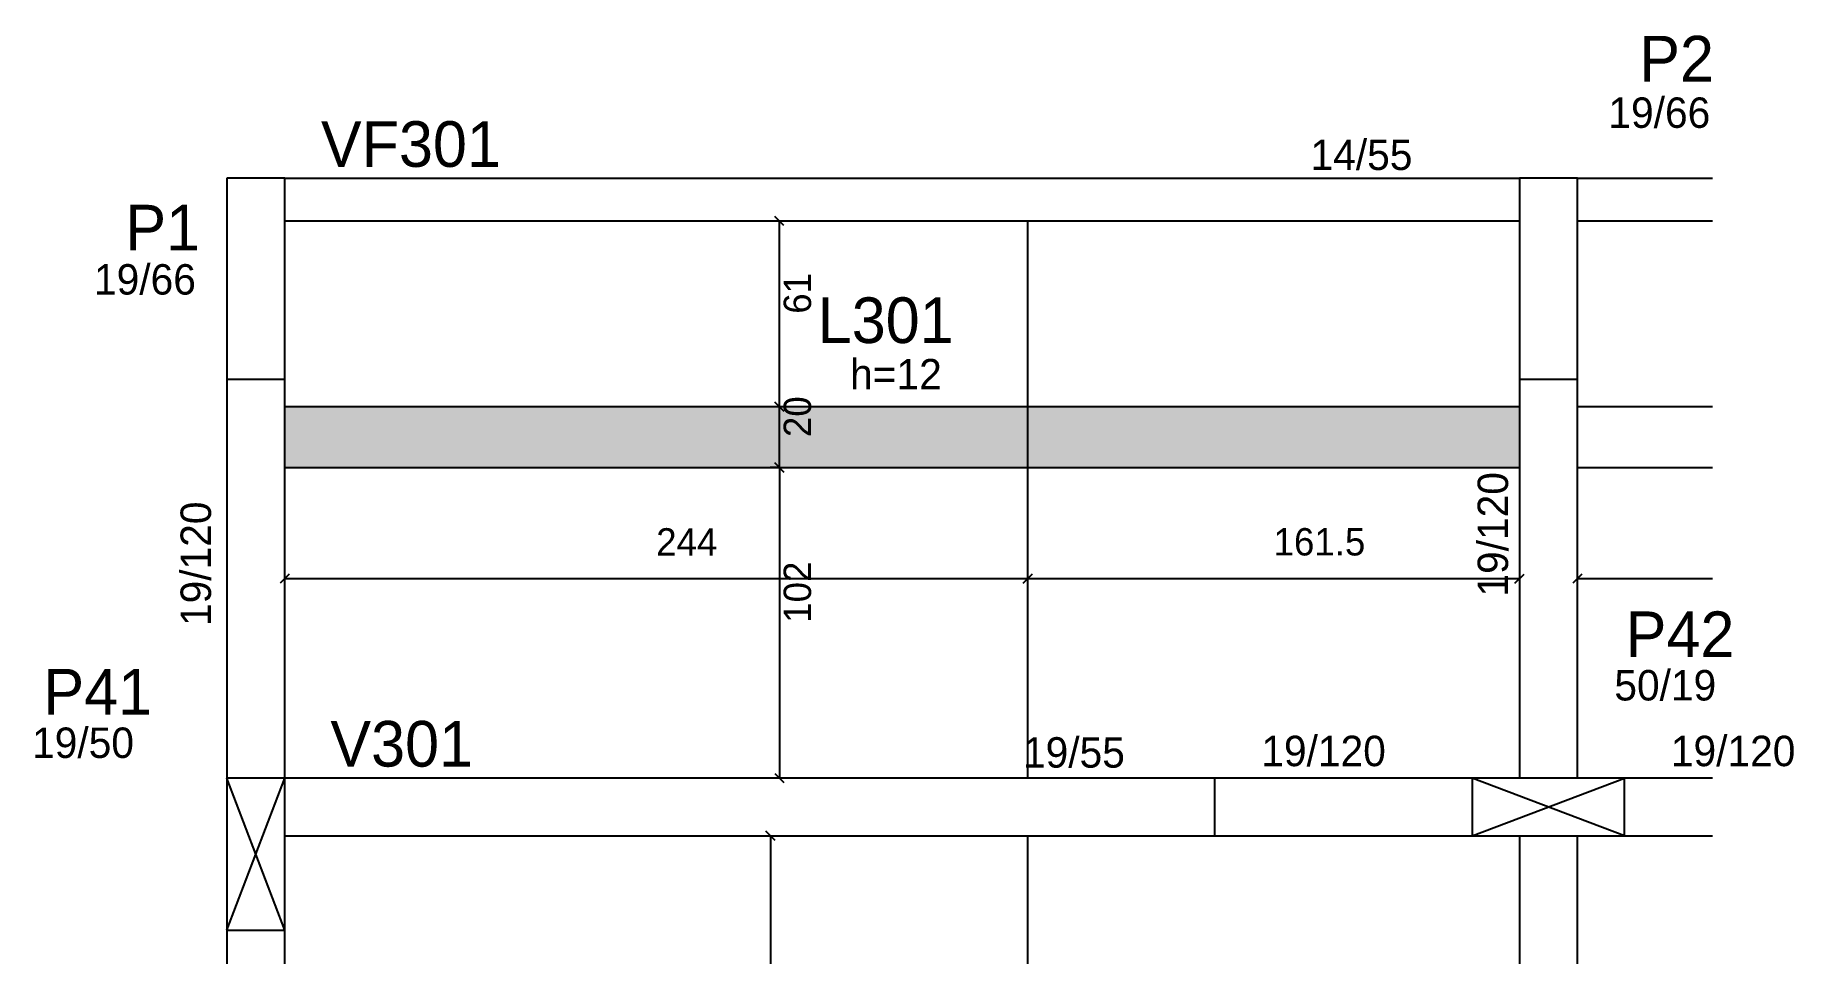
# Model space of a CAD drawing. Header units: metres. Extents: x 2661 to 3238, y 2550 to 2855.
import ezdxf

# ---------------------------------------------------------------- set-up
doc = ezdxf.new("R2010")
doc.units = ezdxf.units.M
for name, color, linetype in [('1', 7, 'Continuous'), ('3', 7, 'Continuous'), ('4', 7, 'Continuous'), ('7', 7, 'Continuous'), ('Hachura', 7, 'Continuous'), ('Painéis', 7, 'Continuous')]:
    doc.layers.add(name, color=color, linetype=linetype)

msp = doc.modelspace()

# ---------------------------------------------------------------- hatches: boundary and pattern name
at = {"layer": 'Hachura'}
h = msp.add_hatch(color=7, dxfattribs=at)
h.dxf.hatch_style = 1
h.paths.add_polyline_path([(2742.57, 2712.94), (3148.07, 2712.94), (3148.07, 2732.94), (2742.57, 2732.94), (2742.57, 2712.94)])

# ---------------------------------------------------------------- linework, layer by layer
at = {"layer": '1', "color": 1, "lineweight": 25}
for p, q in [((2723.57, 2560.94), (2742.57, 2610.94)), ((2742.57, 2560.94), (2723.57, 2610.94)), ((3132.57, 2591.94), (3182.57, 2610.94)), ((3182.57, 2591.94), (3132.57, 2610.94))]:
    msp.add_line(p, q, dxfattribs=at)
at = {"layer": '3', "color": 3, "lineweight": 25}
for p, q in [((2742.57, 2807.94), (3148.07, 2807.94)), ((3167.07, 2807.94), (3211.41, 2807.94)), ((2742.57, 2793.94), (3148.07, 2793.94)), ((3167.07, 2793.94), (3211.41, 2793.94)), ((3048.07, 2591.94), (3048.07, 2610.94))]:
    msp.add_line(p, q, dxfattribs=at)
for points in [[(2723.57, 2741.94), (2723.57, 2601.44)], [(2742.57, 2610.94), (2742.57, 2741.94)], [(3148.07, 2741.94), (3148.07, 2610.94)], [(3167.07, 2610.94), (3167.07, 2741.94)], [(3148.07, 2610.94), (2742.57, 2610.94)], [(3211.41, 2610.94), (3167.07, 2610.94)], [(2723.57, 2601.44), (2723.57, 2549.9)], [(2742.57, 2591.94), (3148.07, 2591.94)], [(2742.57, 2549.9), (2742.57, 2591.94)], [(3148.07, 2591.94), (3148.07, 2549.9)], [(3167.07, 2591.94), (3211.41, 2591.94)], [(3167.07, 2549.9), (3167.07, 2591.94)]]:
    msp.add_lwpolyline(points, dxfattribs=at)
at = {"layer": '7', "color": 7, "lineweight": 25}
for points in [[(2742.57, 2807.94), (2723.57, 2807.94)], [(2723.57, 2807.94), (2723.57, 2741.94)], [(2742.57, 2741.94), (2742.57, 2807.94)], [(3167.07, 2807.94), (3148.07, 2807.94)], [(3148.07, 2807.94), (3148.07, 2741.94)], [(3167.07, 2741.94), (3167.07, 2807.94)], [(2723.57, 2741.94), (2742.57, 2741.94)], [(3148.07, 2741.94), (3167.07, 2741.94)], [(2742.57, 2610.94), (2723.57, 2610.94)], [(2723.57, 2610.94), (2723.57, 2560.94)], [(2742.57, 2560.94), (2742.57, 2610.94)], [(3182.57, 2610.94), (3132.57, 2610.94)], [(3132.57, 2610.94), (3132.57, 2591.94)], [(3182.57, 2591.94), (3182.57, 2610.94)], [(3132.57, 2591.94), (3182.57, 2591.94)], [(2723.57, 2560.94), (2742.57, 2560.94)]]:
    msp.add_lwpolyline(points, dxfattribs=at)
at = {"layer": 'Painéis', "color": 0, "lineweight": 25}
for p, q in [((2906.52, 2792.44), (2903.52, 2795.44)), ((2906.52, 2731.44), (2903.52, 2734.44)), ((2903.52, 2734.44), (2906.52, 2731.44)), ((2906.52, 2711.44), (2903.52, 2714.44)), ((2903.52, 2714.44), (2906.52, 2711.44)), ((2744.07, 2677.94), (2741.07, 2674.94)), ((2985.07, 2674.94), (2988.07, 2677.94)), ((2988.07, 2677.94), (2985.07, 2674.94)), ((3146.57, 2674.94), (3149.57, 2677.94)), ((3168.57, 2677.94), (3165.57, 2674.94)), ((2903.52, 2612.44), (2906.52, 2609.44)), ((2903.62, 2590.44), (2900.62, 2593.44))]:
    msp.add_line(p, q, dxfattribs=at)
at = {"layer": 'Painéis', "color": 4, "lineweight": 25}
for p, q in [((2905.02, 2732.94), (2905.02, 2793.94)), ((2905.02, 2712.94), (2905.02, 2732.94)), ((2904.4, 2712.94), (2902.02, 2712.94)), ((2905.02, 2712.94), (2905.02, 2610.94)), ((2742.57, 2676.44), (2986.57, 2676.44)), ((2986.57, 2676.44), (3148.07, 2676.44)), ((3167.07, 2676.44), (3211.41, 2676.44)), ((2904.4, 2610.94), (2902.02, 2610.94)), ((2902.12, 2591.94), (2902.12, 2549.9))]:
    msp.add_line(p, q, dxfattribs=at)
at = {"layer": 'Painéis', "color": 200, "lineweight": 25}
for p, q in [((2986.57, 2610.94), (2986.57, 2793.94)), ((2742.57, 2732.94), (3148.07, 2732.94)), ((3167.07, 2732.94), (3211.41, 2732.94)), ((2742.57, 2712.94), (3148.07, 2712.94)), ((3167.07, 2712.94), (3211.41, 2712.94)), ((2986.57, 2549.9), (2986.57, 2591.94))]:
    msp.add_line(p, q, dxfattribs=at)

# ---------------------------------------------------------------- texts
at = {"layer": '3', "color": 3, "lineweight": 25}
for s, p in [('19/66', (3177.26, 2824.5)), ('14/55', (3079.45, 2810.66)), ('19/66', (2679.95, 2769.74)), ('h=12', (2928.24, 2738.59)), ('50/19', (3179.21, 2636.41)), ('19/50', (2659.62, 2617.53)), ('19/55', (2985.02, 2614.35)), ('19/120', (3063.28, 2614.83)), ('19/120', (3197.78, 2614.83))]:
    msp.add_text(s, height=10, dxfattribs=at).set_placement(p)
for p in [(3144.32, 2670.53), (2718.37, 2660.86)]:
    msp.add_text('19/120', height=10, rotation=90, dxfattribs=at).set_placement(p)
at = {"layer": '4', "color": 4, "lineweight": 25}
for s, p in [('P2', (3187.4, 2839.73)), ('VF301', (2754.47, 2811.69)), ('P1', (2690.27, 2784.23)), ('L301', (2917.63, 2753.82)), ('P42', (3182.95, 2650.66)), ('P41', (2663.35, 2631.79)), ('V301', (2757.57, 2614.69))]:
    msp.add_text(s, height=15, dxfattribs=at).set_placement(p)
at = {"layer": 'Painéis', "color": 240, "lineweight": 25}
for s, p in [('61', (2915.43, 2763.44)), ('20', (2915.43, 2722.94)), ('102', (2915.43, 2661.94))]:
    msp.add_text(s, height=9, rotation=90, dxfattribs=at).set_placement(p)
for s, p in [('244', (2864.57, 2684)), ('161.5', (3067.32, 2684.04))]:
    msp.add_text(s, height=9, dxfattribs=at).set_placement(p)

doc.saveas('drawing.dxf')
